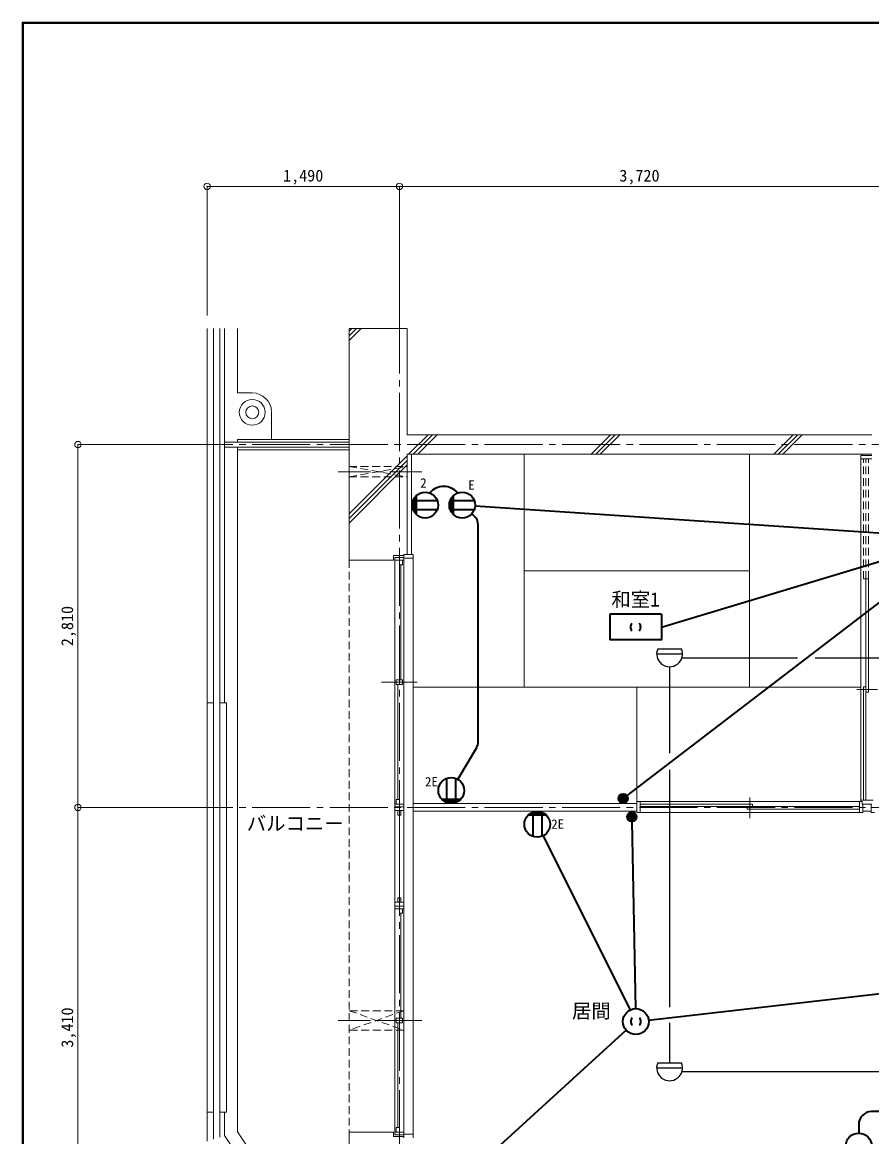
# Model space of a CAD drawing. Units: millimetres at full size, sheet at 1:50. Extents: x -9674 to 9699, y -6794 to 6791.
# Drawn here: x -9674 to -3093, y -1840 to 6791 of the extents above; entities that cross this region are included whole.
import ezdxf
from ezdxf.enums import TextEntityAlignment as Align

# ---------------------------------------------------------------- set-up
doc = ezdxf.new("R2010")
doc.units = ezdxf.units.MM
doc.header["$LTSCALE"] = 50
doc.header["$PDMODE"] = 32
doc.header["$PDSIZE"] = 50
for name, pattern in [('CHAIN1', [8, 5, -1, 1, -1]), ('CHAIN2', [12, 9, -1, 1, -1]), ('DASHED1', [1.8, 1.2, -0.6])]:
    doc.linetypes.add(name, pattern=pattern)
for name, color, linetype, lineweight in [('0-0_図面枠', 7, 'Continuous', 9), ('1-0_芯', 134, 'CHAIN2', 9), ('1-1_躯体', 134, 'Continuous', 9), ('1-2_間仕切', 134, 'Continuous', 9), ('1-3_建具', 134, 'Continuous', 9), ('1-4_仕上げ', 134, 'Continuous', 9), ('1-6_ﾊﾞﾙｺﾆｰ・階段', 134, 'Continuous', 9), ('1-7_その他', 134, 'DASHED1', 9), ('1-8_ハッチ', 134, 'Continuous', 9), ('1-B_寸法', 134, 'Continuous', 9), ('1-C_梁', 134, 'DASHED1', 9), ('2-0_芯', 2, 'Continuous', 35), ('3-3', 1, 'Continuous', 25)]:
    doc.layers.add(name, color=color, linetype=linetype, lineweight=lineweight)
doc.layers.add('1-A_文字', color=134, linetype='Continuous')
doc.styles.add('ＭＳ ゴシック', font='')
doc.styles.get('ＭＳ ゴシック').set_extended_font_data('MS Gothic')

msp = doc.modelspace()

# ---------------------------------------------------------------- linework, layer by layer
at = {"layer": '0-0_図面枠'}
for p, q in [((-9673.92, 6791.43), (-9673.92, -6793.93)), ((-9672.16, 6789.66), (-9672.16, -6792.16)), ((9697.16, 6789.66), (-9672.16, 6789.66)), ((-9670.4, 6787.9), (-9670.4, -6790.4)), ((9695.4, 6787.9), (-9670.4, 6787.9)), ((-9668.64, -6788.64), (-9668.64, 6786.14)), ((-9668.64, 6786.14), (9693.64, 6786.14)), ((-9666.87, 6784.38), (-9666.87, -6786.88)), ((9691.87, 6784.38), (-9666.87, 6784.38)), ((-9665.11, 6782.61), (-9665.11, -6785.11)), ((9690.11, 6782.61), (-9665.11, 6782.61)), ((9688.35, 6780.85), (-9663.35, 6780.85)), ((-9663.35, 6780.85), (-9663.35, -6783.35))]:
    msp.add_line(p, q, dxfattribs=at)
msp.add_lwpolyline([(9698.92, -6793.93), (9698.92, 6791.43), (-9673.92, 6791.43)], dxfattribs=at)
at = {"layer": '1-0_芯'}
for p, q in [((-6752.5, 4520.51), (-6752.5, -3699.49)), ((-8492.5, 3520.51), (8517.5, 3520.51)), ((-8492.5, 710.51), (3087.5, 710.51))]:
    msp.add_line(p, q, dxfattribs=at)
at = {"layer": '1-1_躯体'}
for p, q in [((-6692.5, 4420.51), (-7142.5, 4420.51)), ((-7142.5, 4420.51), (-7142.5, 2625.51)), ((-6692.5, 4420.51), (-6692.5, 3595.51)), ((-3092.5, 3595.51), (-6692.5, 3595.51)), ((-3092.5, 3445.51), (-6692.5, 3445.51)), ((-6692.5, 3445.51), (-6692.5, 2670.51)), ((-6797.5, 2625.51), (-7142.5, 2625.51)), ((-6717.5, 2660.51), (-6797.5, 2660.51)), ((-6797.5, 2660.51), (-6797.5, 2625.51)), ((-6797.5, -1839.49), (-6797.5, -1804.49)), ((-6717.5, -1839.49), (-6797.5, -1839.49))]:
    msp.add_line(p, q, dxfattribs=at)
msp.add_lwpolyline([(-6797.5, -1804.49), (-7142.5, -1804.49), (-7142.5, -3599.49)], dxfattribs=at)
at = {"layer": '1-2_間仕切'}
for p, q in [((-3167.5, 3445.51), (-3167.5, 3435.51)), ((-6645.5, 740.51), (-4912.5, 740.51)), ((-6645.5, 680.51), (-4912.5, 680.51))]:
    msp.add_line(p, q, dxfattribs=at)
at = {"layer": '1-3_建具'}
for p, q in [((-3092.5, 3410.51), (-3177.5, 3410.51)), ((-3177.5, 3410.51), (-3177.5, 765.51)), ((-6787.5, 2645.51), (-6787.5, 2610.51)), ((-6787.5, 2645.51), (-6717.5, 2645.51)), ((-6717.5, 2625.51), (-6787.5, 2625.51)), ((-6787.5, 2610.51), (-6787.5, 750.51)), ((-6752.5, 2590.51), (-6752.5, 2625.51)), ((-6728.5, 2590.51), (-6752.5, 2590.51)), ((-6740.5, 2590.51), (-6740.5, 1698.01)), ((-6728.5, 2590.51), (-6728.5, 2625.51)), ((-6717.5, 2610.51), (-6717.5, 2645.51)), ((-6717.5, 2610.51), (-6717.5, 750.51)), ((-6645.5, -1819.49), (-6645.5, 2640.51)), ((-3138.33, 1603.01), (-3138.33, 2480.51)), ((-3138.33, 2480.51), (-3118.33, 2480.51)), ((-3118.33, 2480.51), (-3118.33, 1603.01)), ((-6890.98, 1680.51), (-6614.02, 1680.51)), ((-6776.5, 1663.01), (-6776.5, 1698.01)), ((-6728.5, 1663.01), (-6776.5, 1663.01)), ((-6764.5, 1663.01), (-6764.5, 770.51)), ((-6752.5, 1663.01), (-6752.5, 1698.01)), ((-3138.33, 1643.01), (-3158.33, 1643.01)), ((-3158.33, 1643.01), (-3158.33, 765.51)), ((-3138.33, 765.51), (-3138.33, 1643.01)), ((-3048.33, 1623.01), (-3208.33, 1623.01)), ((-3118.33, 1603.01), (-3138.33, 1603.01)), ((-4037.5, 626.34), (-4037.5, 786.34)), ((-6787.5, 670.51), (-6787.5, 750.51)), ((-6717.5, 735.51), (-6787.5, 735.51)), ((-6787.5, 715.51), (-6717.5, 715.51)), ((-6752.5, 770.51), (-6776.5, 770.51)), ((-6776.5, 770.51), (-6776.5, 735.51)), ((-6752.5, 770.51), (-6752.5, 735.51)), ((-6717.5, 750.51), (-6717.5, 670.51)), ((-4912.5, 755.51), (-4912.5, 670.51)), ((-4887.5, 755.51), (-3187.5, 755.51)), ((-4017.5, 736.34), (-4887.5, 736.34)), ((-4887.5, 716.34), (-4017.5, 716.34)), ((-4057.5, 696.34), (-4057.5, 716.34)), ((-4057.5, 716.34), (-3187.5, 716.34)), ((-3187.5, 696.34), (-4057.5, 696.34)), ((-4017.5, 716.34), (-4017.5, 736.34)), ((-3187.5, 755.51), (-3187.5, 670.51)), ((-3187.5, 755.51), (-3177.5, 755.51)), ((-3177.5, 765.51), (-3082.5, 765.51)), ((-3177.5, 765.51), (-3177.5, 755.51)), ((-3167.5, 734.51), (-3092.5, 734.51)), ((-3162.5, 734.51), (-3162.5, 670.51)), ((-3097.5, 734.51), (-3097.5, 670.51)), ((-6717.5, 685.51), (-6787.5, 685.51)), ((-6787.5, 670.51), (-6787.5, -9.49)), ((-6764.5, 650.51), (-6764.5, 685.51)), ((-6740.5, 650.51), (-6764.5, 650.51)), ((-6752.5, 650.51), (-6752.5, 10.51)), ((-6740.5, 650.51), (-6740.5, 685.51)), ((-6717.5, 670.51), (-6717.5, -9.49)), ((-4912.5, 670.51), (-4887.5, 670.51)), ((-3187.5, 670.51), (-4887.5, 670.51)), ((-3187.5, 670.51), (-3162.5, 670.51)), ((-3162.5, 680.51), (-3097.5, 680.51)), ((-3097.5, 670.51), (-3072.5, 670.51)), ((-6740.5, 10.51), (-6764.5, 10.51)), ((-6764.5, 10.51), (-6764.5, -24.49)), ((-6740.5, 10.51), (-6740.5, -24.49)), ((-6787.5, -9.49), (-6787.5, -89.49)), ((-6717.5, -24.49), (-6787.5, -24.49)), ((-6787.5, -54.49), (-6717.5, -54.49)), ((-6717.5, -74.49), (-6787.5, -74.49)), ((-6752.5, -109.49), (-6752.5, -74.49)), ((-6728.5, -109.49), (-6728.5, -74.49)), ((-6717.5, -89.49), (-6717.5, -9.49)), ((-6787.5, -89.49), (-6787.5, -1789.49)), ((-6728.5, -109.49), (-6752.5, -109.49)), ((-6740.5, -109.49), (-6740.5, -921.99)), ((-6717.5, -89.49), (-6717.5, -1789.49)), ((-6890.98, -939.49), (-6614.02, -939.49)), ((-6776.5, -956.99), (-6776.5, -921.99)), ((-6752.5, -956.99), (-6752.5, -921.99)), ((-6728.5, -956.99), (-6776.5, -956.99)), ((-6764.5, -956.99), (-6764.5, -1769.49)), ((-6787.5, -1824.49), (-6787.5, -1789.49)), ((-6717.5, -1804.49), (-6787.5, -1804.49)), ((-6776.5, -1769.49), (-6752.5, -1769.49)), ((-6776.5, -1769.49), (-6776.5, -1804.49)), ((-6752.5, -1769.49), (-6752.5, -1804.49)), ((-6717.5, -1789.49), (-6717.5, -1824.49)), ((-6787.5, -1824.49), (-6717.5, -1824.49)), ((-6717.5, -1849.49), (-6717.5, -1819.49))]:
    msp.add_line(p, q, dxfattribs=at)
at = {"layer": '1-3_建具', "linetype": 'DASHED1'}
for p, q in [((-3158.33, 2480.51), (-3158.33, 3410.51)), ((-3138.33, 2480.51), (-3138.33, 3410.51)), ((-3118.33, 2480.51), (-3118.33, 3410.51)), ((-3138.33, 2480.51), (-3158.33, 2480.51))]:
    msp.add_line(p, q, dxfattribs=at)
at = {"layer": '1-3_建具'}
for points in [[(-3092.5, 3435.51), (-3177.5, 3435.51), (-3177.5, 3410.51)], [(-6645.5, 2670.51), (-6645.5, 2640.51), (-6717.5, 2640.51)], [(-6645.5, 2670.51), (-6717.5, 2670.51), (-6717.5, 2640.51)], [(-6728.5, 1663.01), (-6728.5, 1698.01), (-6776.5, 1698.01)], [(-4912.5, 755.51), (-4887.5, 755.51), (-4887.5, 670.51)], [(-3177.5, 755.51), (-3167.5, 755.51), (-3167.5, 734.51)], [(-6728.5, -956.99), (-6728.5, -921.99), (-6776.5, -921.99)], [(-6645.5, -1849.49), (-6645.5, -1819.49), (-6717.5, -1819.49)]]:
    msp.add_lwpolyline(points, dxfattribs=at)
at = {"layer": '1-4_仕上げ'}
for p, q in [((-5785, 3445.51), (-5785, 1642.18)), ((-4040, 3445.51), (-4040, 1642.18)), ((-5785, 2543.84), (-4040, 2543.84)), ((-6645.5, 1642.18), (-3177.5, 1642.18)), ((-4912.5, 1642.18), (-4912.5, 740.51))]:
    msp.add_line(p, q, dxfattribs=at)
at = {"layer": '1-6_ﾊﾞﾙｺﾆｰ・階段'}
for p, q in [((-8242.5, -1873.49), (-8242.5, 4420.51)), ((-8192.5, -1858.13), (-8192.5, 4420.51)), ((-8142.5, -1842.78), (-8142.5, 4420.51)), ((-8107.5, 1520.51), (-8107.5, 4420.51)), ((-8007.5, 3920.51), (-8007.5, 4420.51)), ((-7892.5, 3920.51), (-8007.5, 3920.51)), ((-7742.5, 3770.51), (-7742.5, 3560.51)), ((-7142.5, 3540.51), (-8107.5, 3540.51)), ((-7142.5, 3560.51), (-8007.5, 3560.51)), ((-8007.5, 3560.51), (-8007.5, 3540.51)), ((-7142.5, 3500.51), (-8107.5, 3500.51)), ((-8007.5, 3500.51), (-8007.5, -1801.32)), ((-7142.5, 3480.51), (-8007.5, 3480.51)), ((-8192.5, 1520.51), (-8242.5, 1520.51)), ((-8092.5, 1520.51), (-8142.5, 1520.51)), ((-8092.5, -1649.49), (-8092.5, 1520.51)), ((-8192.5, -1649.49), (-8242.5, -1649.49)), ((-8092.5, -1649.49), (-8142.5, -1649.49)), ((-8107.5, -1832.03), (-8107.5, -1649.49)), ((-8007.5, -1801.32), (-7752.5, -2177.32)), ((-8107.5, -1832.03), (-7852.5, -2208.03))]:
    msp.add_line(p, q, dxfattribs=at)
for radius in [100, 50]:
    msp.add_circle((-7892.5, 3770.51), radius, dxfattribs=at)
msp.add_arc((-7892.5, 3770.51), 150, 2.22671, 90, dxfattribs=at)
at = {"layer": '1-7_その他', "linetype": 'CHAIN1'}
for p, q in [((-6577.5, 3310.51), (-7242.5, 3310.51)), ((-6577.5, -939.49), (-7242.5, -939.49))]:
    msp.add_line(p, q, dxfattribs=at)
at = {"layer": '1-7_その他'}
for p, q in [((-7142.5, 3270.51), (-6692.5, 3350.51)), ((-7142.5, 3350.51), (-6692.5, 3270.51)), ((-7142.5, 3350.51), (-6692.5, 3350.51)), ((-7142.5, 3270.51), (-6692.5, 3270.51)), ((-6717.5, -864.49), (-7142.5, -864.49)), ((-7142.5, -864.49), (-6717.5, -1014.49)), ((-6717.5, -864.49), (-7142.5, -1014.49)), ((-6717.5, -1014.49), (-7142.5, -1014.49))]:
    msp.add_line(p, q, dxfattribs=at)
at = {"layer": '1-8_ハッチ'}
for p, q in [((-7142.5, 4327.24), (-7049.23, 4420.51)), ((-7142.5, 4362.6), (-7084.59, 4420.51)), ((-7142.5, 4397.95), (-7119.94, 4420.51)), ((-6680.73, 3445.51), (-6530.73, 3595.51)), ((-6645.37, 3445.51), (-6495.37, 3595.51)), ((-6610.02, 3445.51), (-6460.02, 3595.51)), ((-5266.52, 3445.51), (-5116.52, 3595.51)), ((-5231.16, 3445.51), (-5081.16, 3595.51)), ((-5195.81, 3445.51), (-5045.81, 3595.51)), ((-3852.3, 3445.51), (-3702.3, 3595.51)), ((-3816.95, 3445.51), (-3666.95, 3595.51)), ((-3781.59, 3445.51), (-3631.59, 3595.51)), ((-7142.5, 2983.74), (-6692.5, 3433.74)), ((-7142.5, 2948.38), (-6692.5, 3398.38)), ((-6657.5, 3445.51), (-6657.5, 2670.51)), ((-7142.5, 2913.03), (-6692.5, 3363.03))]:
    msp.add_line(p, q, dxfattribs=at)
at = {"layer": '1-B_寸法'}
for p, q in [((-8242.5, 4520.51), (-8242.5, 5520.51)), ((-8242.5, 5520.51), (-6752.5, 5520.51)), ((-6752.5, 4520.51), (-6752.5, 5520.51)), ((-6752.5, 5520.51), (-3032.5, 5520.51)), ((-9242.5, 3520.51), (-8492.5, 3520.51)), ((-9242.5, 3520.51), (-9242.5, 710.51)), ((-9242.5, 710.51), (-8492.5, 710.51)), ((-9242.5, 710.51), (-9242.5, -2699.49))]:
    msp.add_line(p, q, dxfattribs=at)
for p in [(-8242.5, 5520.51), (-6752.5, 5520.51), (-9242.5, 3520.51), (-9242.5, 710.51)]:
    msp.add_point(p, dxfattribs=at)
at = {"layer": '1-C_梁'}
msp.add_line((-7142.5, 2625.51), (-7142.5, -1804.49), dxfattribs=at)
at = {"layer": '2-0_芯'}
for p, q in [((-6631.86, 3113.18), (-6631.86, 2990.56)), ((-6625.86, 3120.22), (-6625.86, 2983.53)), ((-6622.85, 3123.29), (-6622.85, 2980.46)), ((-6344.42, 3113.18), (-6344.42, 2990.56)), ((-6338.42, 3120.22), (-6338.42, 2983.53)), ((-6335.42, 3123.29), (-6335.42, 2980.46)), ((-6649.86, 3076.19), (-6649.86, 3027.55)), ((-6646.54, 3086.87), (-6459.14, 3086.87)), ((-6643.86, 3093.34), (-6643.86, 3010.41)), ((-6637.86, 3104.55), (-6637.86, 2999.19)), ((-6362.42, 3076.19), (-6362.42, 3027.55)), ((-6359.1, 3086.87), (-6171.71, 3086.87)), ((-6356.42, 3093.34), (-6356.42, 3010.41)), ((-6350.42, 3104.55), (-6350.42, 2999.19)), ((-6165.61, 3045.22), (-2524.2, 2802.29)), ((-6646.54, 3016.87), (-6459.14, 3016.87)), ((-6359.1, 3016.87), (-6171.71, 3016.87)), ((-6175.24, 2970.04), (-6191.34, 2984.65)), ((-6142.45, 1221.83), (-6142.45, 2895.99)), ((-4722.56, 2107.17), (-2524.2, 2768.76)), ((-4990.94, 801.08), (-2507.19, 2702.29)), ((-4722.56, 2207.17), (-5122.56, 2207.17)), ((-5122.56, 2207.17), (-5122.56, 2007.17)), ((-6156.29, 1171.06), (-6299.62, 927.86)), ((-6385.41, 747.99), (-6385.41, 935.38)), ((-6315.41, 747.99), (-6315.41, 935.38)), ((-5055.54, 779.2), (-4983.53, 779.2)), ((-5054.24, 788.8), (-4984.83, 788.8)), ((-5049.99, 798.4), (-4989.07, 798.4)), ((-5041.14, 808), (-4997.93, 808)), ((-6278.99, 771.67), (-6421.82, 771.67)), ((-6282.06, 768.67), (-6418.75, 768.67)), ((-6289.1, 762.67), (-6411.72, 762.67)), ((-6297.73, 756.67), (-6403.08, 756.67)), ((-6308.94, 750.67), (-6391.87, 750.67)), ((-6326.09, 744.67), (-6374.73, 744.67)), ((-5054.24, 769.59), (-4984.83, 769.59)), ((-5049.99, 759.99), (-4989.07, 759.99)), ((-5041.14, 750.39), (-4997.93, 750.39)), ((-5612.78, 649.35), (-5755.61, 649.35)), ((-5615.85, 652.35), (-5752.54, 652.35)), ((-5622.88, 658.35), (-5745.5, 658.35)), ((-5631.51, 664.35), (-5736.87, 664.35)), ((-5642.73, 670.35), (-5725.66, 670.35)), ((-5719.19, 673.03), (-5719.19, 485.64)), ((-5659.87, 676.35), (-5708.51, 676.35)), ((-5649.19, 673.03), (-5649.19, 485.64)), ((-4987.56, 637.77), (-4915.55, 637.77)), ((-4986.26, 647.38), (-4916.85, 647.38)), ((-4986.26, 628.17), (-4916.85, 628.17)), ((-4982.02, 656.98), (-4921.1, 656.98)), ((-4982.02, 618.57), (-4921.1, 618.57)), ((-4973.16, 666.58), (-4929.95, 666.58)), ((-4973.16, 608.97), (-4929.95, 608.97)), ((-4950.86, 601.77), (-4922.74, -848.41)), ((-5639.74, 490.36), (-4965.5, -858.94)), ((-4821.46, -937.04), (-2024.35, -617.4)), ((-4994.78, -1015.67), (-6191.41, -2104.01)), ((-2269.9, -1645.67), (-3094.35, -1645.67)), ((-3194.35, -1745.67), (-3194.35, -1812.26))]:
    msp.add_line(p, q, dxfattribs=at)
msp.add_lwpolyline([(-4722.56, 2207.17), (-4722.56, 2007.17), (-5122.56, 2007.17)], dxfattribs=at)
for centre, radius in [((-6552.84, 3051.87), 100.02), ((-6265.4, 3051.87), 100.02), ((-6350.41, 841.69), 100.02), ((-5019.53, 779.2), 36.01), ((-5684.19, 579.33), 100.02), ((-4951.56, 637.77), 36.01), ((-4920.81, -948.39), 100), ((-3194.35, -1912.28), 100.02)]:
    msp.add_circle(centre, radius, dxfattribs=at)
for centre, radius, start, end in [((-6409.12, 3051.87), 143.72, 40.72684, 139.27316), ((-6242.45, 2895.99), 100, 0, 47.77238), ((-4922.48, 2107.16), 40.08, 134.60828, 225.39175), ((-4922.64, 2107.16), 40.08, 314.60828, 45.39175), ((-6242.45, 1221.83), 100, 329.48725, 0), ((-4920.73, -948.39), 40.08, 134.60828, 225.39175), ((-4920.89, -948.39), 40.08, 314.60828, 45.39175), ((-3094.35, -1745.67), 100, 90, 180)]:
    msp.add_arc(centre, radius, start, end, dxfattribs=at)
at = {"layer": '3-3'}
for p, q in [((-4759.71, 1899.83), (-4559.67, 1899.83)), ((-4751.37, 1939.84), (-4568, 1939.84)), ((-4564.27, 1869.83), (-3668.84, 1869.83)), ((-3531.6, 1869.83), (-2162.91, 1869.83)), ((-4659.69, 1799.81), (-4659.69, 1129.76)), ((-4659.69, 1000.63), (-4659.69, -835.84)), ((-4659.69, -957.79), (-4659.69, -1266.81)), ((-4751.37, -1266.81), (-4568, -1266.81)), ((-4759.71, -1306.82), (-4559.67, -1306.82)), ((-2220.38, -1336.82), (-4564.27, -1336.82))]:
    msp.add_line(p, q, dxfattribs=at)
for centre in [(-4659.69, 1899.84), (-4659.69, -1306.81)]:
    msp.add_arc(centre, 100.03, 156.4305, 23.56947, dxfattribs=at)

# ---------------------------------------------------------------- texts
at = {"layer": '1-A_文字', "style": 'ＭＳ ゴシック'}
for s, p in [('和室1', (-5110.06, 2233.01)), ('バルコニー', (-7934.87, 497.92)), ('居間', (-5415.28, -953.88))]:
    msp.add_text(s, height=110, dxfattribs=at).set_placement(p, align=Align.BOTTOM_LEFT)
at = {"layer": '1-B_寸法', "style": 'ＭＳ ゴシック'}
for s, p in [('1,490', (-7653.75, 5530.51)), ('3,720', (-5048.75, 5530.51))]:
    msp.add_text(s, height=91.64, dxfattribs=at).set_placement(p, align=Align.BOTTOM_LEFT)
for s, p in [('2,810', (-9252.5, 1959.26)), ('3,410', (-9252.5, -1150.74))]:
    msp.add_text(s, height=91.64, rotation=90, dxfattribs=at).set_placement(p, align=Align.BOTTOM_LEFT)
at = {"layer": '2-0_芯', "color": 7, "style": 'ＭＳ ゴシック'}
for s, p in [('2', (-6591.14, 3164.37)), ('E', (-6218.69, 3149.17)), ('2E', (-6554.18, 850.47)), ('2E', (-5576.38, 522.51))]:
    msp.add_text(s, height=73.31, dxfattribs=at).set_placement(p, align=Align.BOTTOM_LEFT)

doc.saveas('drawing.dxf')
